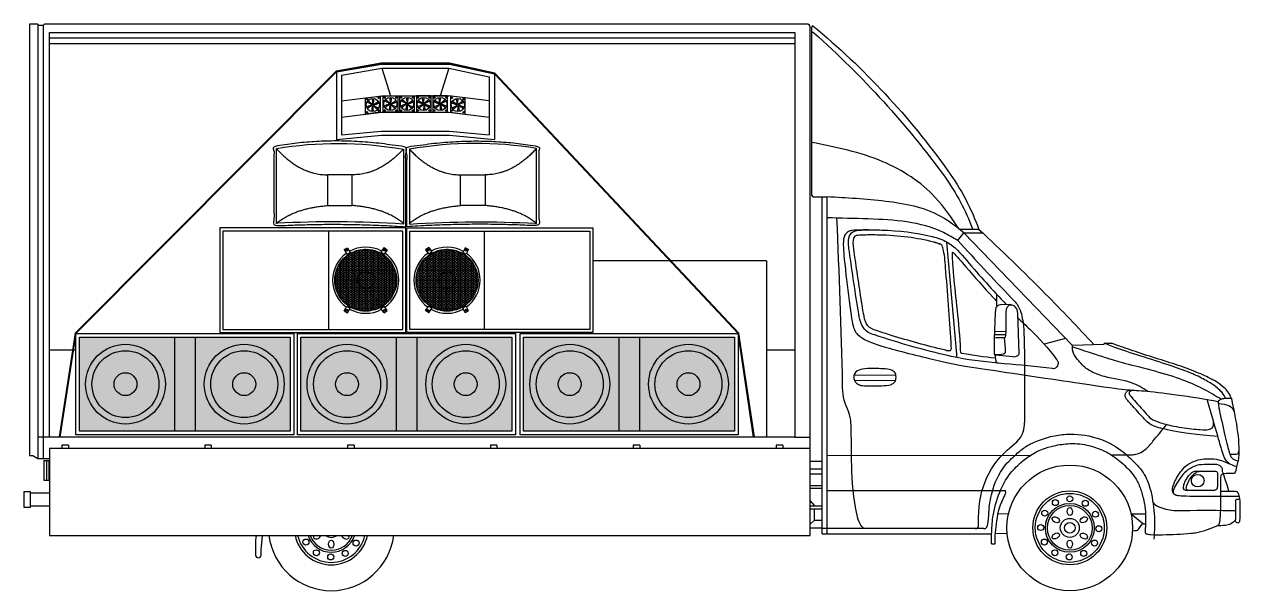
# Model space of a CAD drawing. Header units: metres. Extents: x -22.6 to 47.7, y -9.5 to 1.5.
# Drawn here: x 8.7 to 16.02, y -6.42 to -3.01 of the extents above; entities that cross this region are included whole.
import ezdxf

# ---------------------------------------------------------------- set-up
doc = ezdxf.new("R2010")
doc.units = ezdxf.units.M
for name, color, linetype in [('furgoone', 7, 'Continuous'), ('griglie', 7, 'Continuous'), ('sound', 7, 'Continuous')]:
    doc.layers.add(name, color=color, linetype=linetype)
pattern_1 = [(0, (18.1567886, -4.692469), (0.009525, 0.0054992613), [0.00635, -0.0127]), (120, (18.1567886, -4.692469), (-0.009525, 0.0054992613), [0.00635, -0.0127]), (60, (18.1567886, -4.692469), (2e-11, 0.0109985226), [-0.0127, 0.00635])]
pattern_2 = [(0, (18.1185053, -4.692469), (0.009525, 0.0054992613), [0.00635, -0.0127]), (120, (18.1185053, -4.692469), (-0.009525, 0.0054992613), [0.00635, -0.0127]), (60, (18.1185053, -4.692469), (2e-11, 0.0109985226), [-0.0127, 0.00635])]

msp = doc.modelspace()

# ---------------------------------------------------------------- hatches: boundary and pattern name
at = {"layer": 'griglie'}
h = msp.add_hatch(dxfattribs=at)
h.set_pattern_fill('HONEY', color=256, scale=0.002)
h.set_pattern_definition(pattern_2)
edge = h.paths.add_edge_path()
edge.add_arc((10.7533, -4.5488), 0.1865, 0, 360)
h = msp.add_hatch(dxfattribs=at)
h.set_pattern_fill('HONEY', color=256, scale=0.002)
h.set_pattern_definition(pattern_2)
edge = h.paths.add_edge_path()
edge.add_arc((11.243, -4.5488), 0.1865, 180, 540, ccw=False)
h = msp.add_hatch(dxfattribs=at)
h.set_pattern_fill('HONEY', color=256, scale=0.002)
h.set_pattern_definition(pattern_1)
h.paths.add_polyline_path([(10.2991, -5.4579), (9.0289, -5.4579), (9.0289, -4.8922), (10.2991, -4.8922)])
h = msp.add_hatch(dxfattribs=at)
h.set_pattern_fill('HONEY', color=256, scale=0.002)
h.set_pattern_definition(pattern_1)
h.paths.add_polyline_path([(11.6332, -5.4579), (10.3631, -5.4579), (10.3631, -4.8922), (11.6332, -4.8922)])
h = msp.add_hatch(dxfattribs=at)
h.set_pattern_fill('HONEY', color=256, scale=0.002)
h.set_pattern_definition(pattern_1)
h.paths.add_polyline_path([(12.9744, -5.4579), (11.7042, -5.4579), (11.7042, -4.8922), (12.9744, -4.8922)])

# ---------------------------------------------------------------- linework, layer by layer
at = {"layer": 'furgoone'}
for p, q in [((13.5026, -6.0774), (13.5026, -4.0469)), ((13.5319, -6.0774), (13.5319, -4.0469)), ((8.8498, -4.9691), (8.9878, -4.9691)), ((8.9922, -4.9691), (9.0073, -4.9691)), ((13.1656, -4.9691), (13.3369, -4.9691)), ((15.2028, -4.928), (15.2461, -4.928)), ((13.5319, -5.6051), (14.7589, -5.6023)), ((15.2432, -5.6012), (15.3646, -5.6009)), ((13.5319, -5.8161), (14.6035, -5.8159)), ((14.4752, -6.0454), (13.5026, -6.0454)), ((13.5026, -6.0774), (14.5224, -6.0774))]:
    msp.add_line(p, q, dxfattribs=at)
for points in [[(8.7791, -3.0074), (8.7282, -3.0074)], [(8.7282, -3.0074), (8.7282, -5.6052), (8.7488, -5.6052), (8.7791, -5.622)], [(8.7791, -3.0074), (8.7791, -5.622)], [(8.8109, -3.0142), (8.7791, -3.0142)], [(13.416, -3.0074), (8.8195, -3.0074), (8.8109, -3.0142)], [(8.8109, -3.0142), (8.8109, -5.622), (8.8498, -5.622)], [(13.3369, -3.1236), (13.3369, -5.4934), (8.8498, -5.4934), (8.8498, -3.0576)], [(8.8498, -3.0576), (13.3369, -3.0576), (13.3369, -3.1236)], [(13.4305, -5.622), (13.4305, -3.0244), (13.4263, -3.0124), (13.416, -3.0074)], [(13.4466, -3.0168), (13.4417, -3.0193), (13.4375, -3.0285), (13.4375, -4.0361), (13.4461, -4.0469), (13.5319, -4.0469)], [(13.4525, -3.0591), (13.4493, -3.0573), (13.4422, -3.0573), (13.4375, -3.0573)], [(13.3369, -3.0906), (8.8498, -3.0906)], [(8.8498, -3.1236), (13.3369, -3.1236)], [(14.4456, -4.2424), (14.3285, -4.2424)], [(14.2495, -4.3165), (14.2506, -4.3194), (14.3104, -4.9953), (14.3104, -5.0091), (14.3068, -5.0133)], [(14.3188, -4.3106), (14.3542, -4.2628), (14.4663, -4.2628)], [(14.3542, -4.2628), (15.0078, -4.9406), (15.198, -4.9341)], [(14.5561, -4.6376), (14.5559, -4.6376), (14.5509, -4.6409), (14.5506, -4.7106)], [(14.5469, -4.9991), (14.649, -5.0088), (14.6563, -5.0094), (14.6653, -5.0082), (14.6717, -5.0067), (14.6768, -5.0035), (14.6823, -4.9997), (14.6856, -4.9968), (14.6871, -4.9933), (14.6803, -4.7475), (14.6762, -4.7273), (14.6737, -4.7215), (14.6642, -4.7099), (14.6572, -4.7029), (14.6465, -4.6984), (14.6337, -4.6959), (14.5754, -4.6963), (14.5647, -4.6984), (14.5573, -4.7033), (14.5478, -4.7137), (14.5436, -4.7425), (14.5366, -4.9044), (14.5366, -4.9609), (14.5366, -4.9832), (14.5366, -4.9911), (14.5379, -4.996), (14.5416, -4.9981), (14.5469, -4.9991)], [(14.6465, -4.6984), (14.6342, -4.6989), (14.6267, -4.7019), (14.6216, -4.7059), (14.6161, -4.7112), (14.6123, -4.7187), (14.6093, -4.7257), (14.6069, -4.7415), (14.6074, -4.8522), (14.6065, -4.8822), (14.6032, -4.8897), (14.5977, -4.8985), (14.6019, -4.9363), (14.604, -4.9639), (14.604, -4.9764), (14.604, -4.986), (14.5998, -4.991), (14.5944, -4.9948), (14.5809, -4.9961), (14.5693, -4.9976), (14.5534, -4.9979), (14.5474, -4.9984), (14.5416, -4.9981)], [(14.7117, -4.8057), (14.7161, -4.8466), (14.7199, -5.003), (14.7199, -5.0625), (14.7199, -5.1848), (14.7199, -5.4053)], [(14.5977, -4.8985), (14.5936, -4.8963), (14.5781, -4.8963), (14.5636, -4.8964), (14.5547, -4.8963), (14.5489, -4.8964), (14.5423, -4.8972), (14.539, -4.8988), (14.5369, -4.8987)], [(14.6067, -4.8769), (14.5378, -4.8776)], [(14.6072, -4.8585), (14.5386, -4.8595)], [(14.9679, -4.8993), (14.8394, -4.9338)], [(15.2028, -4.928), (15.198, -4.9341)], [(14.5449, -4.9983), (14.5445, -5.0082), (14.5463, -5.0259), (14.5499, -5.0408), (14.5529, -5.0454), (14.5609, -5.0486)], [(13.6931, -5.1203), (13.9457, -5.1197)], [(13.6968, -5.1515), (13.9435, -5.1522)], [(8.8498, -5.4934), (8.7791, -5.4934)], [(13.3369, -5.4934), (13.4305, -5.4934)], [(8.9629, -5.5423), (8.9233, -5.5423)], [(8.9233, -5.5423), (8.9233, -5.5617)], [(8.9629, -5.5423), (8.9629, -5.5617)], [(9.8232, -5.5423), (9.7836, -5.5423)], [(9.7836, -5.5423), (9.7836, -5.5617)], [(9.8232, -5.5423), (9.8232, -5.5617)], [(10.6834, -5.5423), (10.6439, -5.5423)], [(10.6439, -5.5423), (10.6439, -5.5617)], [(10.6834, -5.5423), (10.6834, -5.5617)], [(11.5437, -5.5423), (11.5041, -5.5423)], [(11.5041, -5.5423), (11.5041, -5.5617)], [(11.5437, -5.5423), (11.5437, -5.5617)], [(12.404, -5.5423), (12.3644, -5.5423)], [(12.3644, -5.5423), (12.3644, -5.5617)], [(12.404, -5.5423), (12.404, -5.5617)], [(13.2643, -5.5423), (13.2247, -5.5423)], [(13.2247, -5.5423), (13.2247, -5.5617)], [(13.2643, -5.5423), (13.2643, -5.5617)], [(8.7791, -5.622), (8.8109, -5.622)], [(8.814, -5.6357), (8.8498, -5.6357)], [(8.814, -5.6357), (8.814, -5.7525)], [(8.83, -5.6357), (8.83, -5.7525)], [(8.8441, -5.6357), (8.8441, -5.7525)], [(13.4305, -5.6382), (13.5026, -5.6382)], [(13.4305, -5.6842), (13.5026, -5.6842)], [(8.814, -5.7525), (8.8498, -5.7525)], [(13.4305, -5.7142), (13.5026, -5.7142)], [(13.4305, -5.7861), (13.5026, -5.7861)], [(8.7334, -5.907), (8.7334, -5.9181), (8.6974, -5.9181), (8.6974, -5.8214), (8.7334, -5.8214), (8.7334, -5.8324)], [(8.8498, -5.8324), (8.7334, -5.8324), (8.7334, -5.907), (8.8498, -5.907)], [(13.4305, -5.8013), (13.5026, -5.8013)], [(15.9026, -5.8191), (15.991, -5.8191)], [(13.4305, -5.8776), (13.4566, -5.907)], [(13.4305, -5.907), (13.5026, -5.907)], [(13.4305, -5.9268), (13.5026, -5.9268)], [(13.4305, -6.0191), (13.4566, -5.994), (13.4566, -5.9268)], [(15.9918, -5.8758), (15.9918, -5.9904)], [(13.4566, -5.994), (13.5026, -5.994)], [(14.6241, -5.9562), (14.5605, -5.9572)], [(15.4491, -6.0187), (15.4389, -6.0177), (15.4348, -6.0158), (15.4291, -6.0115), (15.3623, -5.9583)], [(15.4494, -5.9588), (15.3624, -5.9585)], [(13.4305, -6.0406), (13.5026, -6.0406)], [(14.5452, -6.0741), (14.6158, -6.0718)], [(15.371, -6.0579), (15.3851, -6.0574), (15.3942, -6.0565), (15.3984, -6.0538), (15.4042, -6.05), (15.4082, -6.0456), (15.4133, -6.0398), (15.4232, -6.0268), (15.4326, -6.0142)], [(10.1244, -6.2059), (10.1244, -6.1706), (10.1277, -6.1333), (10.1326, -6.086)], [(14.5224, -6.1371), (14.5433, -6.1371), (14.5433, -6.0976)]]:
    msp.add_lwpolyline(points, dxfattribs=at)
for points in [[(13.4466, -3.0168, -0.065287), (14.2582, -3.889, -0.070003), (14.4456, -4.2424)], [(13.4525, -3.0591, -0.053889), (14.242, -3.9285, -0.065364), (14.4066, -4.2393)], [(10.0894, -6.2059, 0.819117), (10.1244, -6.2059)]]:
    msp.add_lwpolyline(points, format="xyb", dxfattribs=at)
msp.add_lwpolyline([(13.4305, -5.5617), (8.8498, -5.5617), (8.8498, -6.086), (13.4305, -6.086)], close=True, dxfattribs=at)
for centre, radius in [((14.993, -6.0406), 0.3784), ((15.7636, -5.7563), 0.0381), ((14.993, -6.0406), 0.2227), ((14.993, -6.0406), 0.2078), ((14.993, -5.8657), 0.0181), ((14.993, -6.0406), 0.1471), ((14.993, -6.0406), 0.1349), ((14.906, -5.8888), 0.0181), ((15.0861, -5.8925), 0.0181), ((14.842, -5.9521), 0.0181), ((14.993, -6.0406), 0.0573), ((15.1474, -5.9584), 0.0181), ((14.818, -6.0388), 0.0181), ((14.993, -6.0406), 0.0323), ((15.1678, -6.046), 0.0181), ((10.3932, -6.126), 0.0181), ((10.695, -6.1322), 0.0181), ((14.8402, -6.126), 0.0181), ((15.142, -6.1322), 0.0181), ((10.4559, -6.1907), 0.0181), ((10.5423, -6.2156), 0.0181), ((10.6298, -6.1942), 0.0181), ((14.9029, -6.1907), 0.0181), ((14.9894, -6.2156), 0.0181), ((15.0768, -6.1942), 0.0181)]:
    msp.add_circle(centre, radius, dxfattribs=at)
for centre, radius, start, end in [((10.8637, -6.1682), 0.7752, 173.91184, 182.78318), ((10.5459, -6.0406), 0.3784, 186.88889, 353.11111), ((10.5459, -6.0406), 0.2227, 191.76215, 348.23785), ((10.5459, -6.0406), 0.2078, 192.61753, 347.38247), ((10.5459, -6.0406), 0.1471, 197.9706, 342.0294), ((10.5459, -6.0406), 0.1349, 199.66078, 340.33922), ((10.5459, -6.0406), 0.0573, 232.40174, 307.59826)]:
    msp.add_arc(centre, radius, start, end, dxfattribs=at)
for centre, major_axis in [((14.9932, -5.9428), (0.0004, -0.0239)), ((14.9084, -5.9915), (0.0209, -0.0116)), ((15.0778, -5.992), (-0.0205, -0.0123)), ((14.9081, -6.0893), (0.0205, 0.0123)), ((15.0775, -6.0898), (-0.0209, 0.0116)), ((10.5456, -6.1384), (-0.0004, 0.0239)), ((14.9927, -6.1384), (-0.0004, 0.0239))]:
    msp.add_ellipse(centre, major_axis=major_axis, ratio=0.664051, dxfattribs=at)
for centre, major_axis, start_param, end_param in [((10.4611, -6.0893), (0.0205, 0.0123), 2.227301, 5.726266), ((10.6305, -6.0898), (-0.0209, 0.0116), 0.485632, 4.046844)]:
    msp.add_ellipse(centre, major_axis=major_axis, ratio=0.664051, start_param=start_param, end_param=end_param, dxfattribs=at)
for points in [[(14.3263, -4.2406), (14.183, -4.0501), (13.8673, -3.835), (13.4375, -3.7188)], [(14.3542, -4.2628), (14.2159, -4.1643), (13.8831, -4.0739), (13.5319, -4.0469)], [(14.3188, -4.3106), (14.232, -4.262), (13.7798, -4.1799), (13.5319, -4.1734)], [(14.4456, -4.2424), (14.8453, -4.6299), (15.1386, -4.9361)], [(14.3188, -4.3106), (14.6406, -4.6545), (14.6827, -4.7055), (14.7117, -4.8057)], [(15.4629, -5.218), (15.3653, -5.167), (15.2018, -5.1294), (15.1583, -5.1151), (15.0922, -5.0801), (15.0331, -5.0176), (15.0091, -4.9683), (15.0091, -4.9406)], [(14.4232, -6.0454), (14.4373, -6.0414), (14.4433, -6.0139), (14.6163, -5.5727), (14.7128, -5.4622), (14.7199, -5.4053)], [(15.3646, -5.6009), (15.391, -5.5971), (15.4491, -5.5674), (15.4934, -5.5192), (15.5762, -5.4198)], [(14.5224, -6.1371), (14.5224, -6.0774), (14.5301, -5.9766), (14.5712, -5.8254), (14.6212, -5.732), (14.6893, -5.6555), (14.7497, -5.6083), (14.8291, -5.5658), (14.8972, -5.546), (14.9924, -5.5332), (15.025, -5.5332), (15.1356, -5.5527), (15.222, -5.5886), (15.3062, -5.649), (15.3738, -5.7206), (15.4077, -5.7776), (15.4314, -5.8488), (15.4468, -5.9264), (15.4468, -6.0636)], [(14.5433, -6.0976), (14.5442, -6.0854), (14.5515, -6.0175), (14.5914, -5.8652), (14.6069, -5.8288), (14.6066, -5.8212), (14.6035, -5.8159)], [(15.4468, -6.0636), (15.4474, -6.0698), (15.4633, -6.0788), (15.4807, -6.081), (15.5507, -6.0817), (15.7225, -6.073), (15.7583, -6.0681), (15.8844, -6.0261)]]:
    msp.add_spline(points, degree=3, dxfattribs=at)
for points, knots in [([(13.7559, -6.0454), (13.7448, -6.0396), (13.724, -6.0112), (13.6908, -5.8851), (13.6787, -5.7348), (13.6795, -5.5562), (13.6769, -5.467), (13.6741, -5.356), (13.6261, -5.2774), (13.62, -4.8652), (13.6049, -4.5068), (13.5905, -4.1747)], [0.059546, 0.059546, 0.059546, 0.059546, 0.097695, 0.152963, 0.457839, 0.539972, 0.689691, 0.726073, 0.871181, 0.949831, 1.951292, 1.951292, 1.951292, 1.951292]), ([(14.6812, -4.778), (14.7051, -4.7996), (14.7893, -4.8759), (14.8669, -4.9614), (14.9275, -5.0453), (14.9174, -5.0674), (14.9037, -5.0831), (14.6912, -5.0536), (14.4881, -5.0525), (14.1308, -4.9755), (13.954, -4.9236), (13.772, -4.8641), (13.7336, -4.8173), (13.7047, -4.6489), (13.6808, -4.488), (13.6597, -4.3322), (13.6594, -4.2888), (13.6885, -4.2485), (13.7638, -4.2454), (13.9197, -4.2454), (14.0962, -4.2641), (14.2793, -4.3194), (14.4145, -4.4833), (14.5303, -4.6095), (14.6098, -4.6961)], [0.012148, 0.012148, 0.012148, 0.012148, 0.108256, 0.352099, 0.372045, 0.400438, 0.416452, 0.42965, 1.006566, 1.05577, 1.523579, 1.564585, 1.623134, 1.693015, 2.071993, 2.112366, 2.167483, 2.196709, 2.25135, 2.375192, 2.679869, 2.775385, 2.938042, 3.294551, 3.294551, 3.294551, 3.294551]), ([(14.25, -4.9716), (14.2462, -4.9707), (14.2424, -4.9698), (14.1307, -4.9437), (14.0247, -4.9139), (13.8885, -4.8717), (13.8588, -4.8622), (13.8045, -4.8446), (13.7894, -4.8384), (13.7649, -4.8079), (13.7584, -4.7885), (13.7453, -4.7203), (13.7379, -4.67), (13.7231, -4.5749), (13.716, -4.5274), (13.7026, -4.4343), (13.695, -4.3873), (13.6878, -4.3181), (13.6894, -4.2959), (13.7025, -4.2799), (13.7056, -4.2785), (13.7258, -4.2753), (13.741, -4.2752), (13.7855, -4.2741), (13.8145, -4.2741), (13.9012, -4.2761), (13.9599, -4.2799), (14.0702, -4.2944), (14.1226, -4.3042), (14.1861, -4.3217), (14.199, -4.3259), (14.2112, -4.3308)], [1.080289, 1.080289, 1.080289, 1.080289, 1.092229, 1.092229, 1.427115, 1.427115, 1.520307, 1.520307, 1.597259, 1.597259, 1.674212, 1.674212, 1.818681, 1.818681, 1.963151, 1.963151, 2.102424, 2.102424, 2.184411, 2.184411, 2.225709, 2.225709, 2.267008, 2.267008, 2.356985, 2.356985, 2.536939, 2.536939, 2.69607, 2.69607, 2.7402, 2.7402, 2.7402, 2.7402]), ([(14.25, -4.9716), (14.2526, -4.9719), (14.2607, -4.9728), (14.2804, -4.9746), (14.2794, -4.9473), (14.2716, -4.7921), (14.2529, -4.5783), (14.2388, -4.3894), (14.2233, -4.333), (14.1988, -4.3267), (14.183, -4.3213), (14.1777, -4.3194)], [0.0202858, 0.0202858, 0.0202858, 0.0202858, 0.0278338, 0.0435796, 0.0682981, 0.1012908, 0.549886, 0.6683207, 0.6838156, 0.7170857, 0.7341672, 0.7341672, 0.7341672, 0.7341672]), ([(14.2882, -4.3805), (14.2817, -4.3781), (14.2878, -4.4664), (14.2999, -4.6147), (14.3263, -4.8088), (14.3344, -4.9869), (14.3418, -4.9898), (14.3453, -4.9909)], [0.0726218, 0.0726218, 0.0726218, 0.0726218, 0.1276569, 0.2145243, 0.6636565, 0.6780435, 0.6876221, 0.6876221, 0.6876221, 0.6876221]), ([(14.2882, -4.3805), (14.3144, -4.4054), (14.3394, -4.4364), (14.4207, -4.531), (14.4765, -4.5928), (14.5383, -4.6605), (14.5445, -4.6673), (14.5507, -4.6741)], [2.8441762, 2.8441762, 2.8441762, 2.8441762, 2.9605173, 2.9605173, 3.2101146, 3.2101146, 3.2378415, 3.2378415, 3.2378415, 3.2378415]), ([(15.0085, -4.9495), (15.0678, -4.9691), (15.1408, -4.9942), (15.2194, -5.0172), (15.3093, -5.0464), (15.511, -5.0949), (15.6774, -5.147), (15.807, -5.2062), (15.8727, -5.2451), (15.9061, -5.2661)], [0.060459, 0.060459, 0.060459, 0.060459, 1, 2, 3, 4, 5, 6, 6.964307, 6.964307, 6.964307, 6.964307]), ([(15.9317, -5.2619), (15.922, -5.236), (15.8758, -5.1907), (15.8459, -5.1713), (15.7657, -5.126), (15.6822, -5.0912), (15.5403, -5.043), (15.3455, -4.983), (15.2635, -4.9549), (15.2028, -4.928)], [0, 0, 0, 0, 1, 2, 3, 4, 5, 6, 6.9685, 6.9685, 6.9685, 6.9685]), ([(15.9659, -5.2612), (15.9527, -5.2255), (15.9231, -5.1946), (15.8757, -5.1601), (15.828, -5.1334), (15.7125, -5.0834), (15.5807, -5.0405), (15.4378, -4.9963), (15.3173, -4.9548), (15.2653, -4.9365), (15.2461, -4.928)], [0, 0, 0, 0, 1, 2, 3, 4, 5, 6, 7, 7.68298, 7.68298, 7.68298, 7.68298]), ([(15.8844, -5.4897), (15.7529, -5.4794), (15.5946, -5.456), (15.5026, -5.431), (15.4634, -5.412), (15.3931, -5.329), (15.3333, -5.2654), (15.3246, -5.2486), (15.3289, -5.2317), (15.3342, -5.2185), (15.3459, -5.2121), (15.3563, -5.2099)], [0, 0, 0, 0, 1, 2, 3, 4, 5, 6, 7, 8, 8.658431, 8.658431, 8.658431, 8.658431]), ([(15.3725, -5.2111), (15.3558, -5.2167), (15.3491, -5.2258), (15.3501, -5.2347), (15.3552, -5.2429), (15.4694, -5.3718), (15.4843, -5.3868), (15.553, -5.4145), (15.6611, -5.4372), (15.7952, -5.4515), (15.8275, -5.451), (15.8527, -5.439), (15.8598, -5.425), (15.858, -5.3979)], [0.182368, 0.182368, 0.182368, 0.182368, 1, 2, 3, 4, 5, 6, 7, 8, 9, 10, 10.804516, 10.804516, 10.804516, 10.804516]), ([(15.9999, -5.6738), (15.9546, -5.6584), (15.9344, -5.6387), (15.9154, -5.6019), (15.8904, -5.5092), (15.8202, -5.267)], [0, 0, 0, 0, 1, 2, 2.978052, 2.978052, 2.978052, 2.978052]), ([(14.4752, -6.0454), (14.479, -6.0454), (14.4904, -6.0453), (14.5052, -6.0045), (14.5031, -5.9349), (14.524, -5.8082), (14.5779, -5.683), (14.6638, -5.6028), (14.7289, -5.5454), (14.8097, -5.512), (14.8982, -5.4819), (15.0233, -5.4715), (15.1538, -5.4902), (15.2844, -5.5547), (15.3758, -5.6353), (15.4517, -5.7229), (15.4756, -5.8008), (15.4899, -5.8517), (15.4901, -5.8942), (15.5506, -5.9273), (15.614, -5.9369), (15.768, -5.934), (15.8878, -5.9349), (15.9918, -5.9357)], [0, 0, 0, 0, 0.010647, 0.032211, 0.110047, 0.232845, 0.408208, 0.507488, 0.583201, 0.666528, 0.767077, 0.862979, 1.040374, 1.155041, 1.29465, 1.404584, 1.496732, 1.534474, 1.565224, 1.616125, 1.715286, 1.763216, 2.07562, 2.07562, 2.07562, 2.07562]), ([(16.0128, -5.8514), (15.6616, -5.8532), (15.6243, -5.8459), (15.6053, -5.8205), (15.6198, -5.7652), (15.6743, -5.6772), (15.7233, -5.6464), (15.7661, -5.6296), (15.8131, -5.6239), (15.8675, -5.6233), (15.9113, -5.636), (15.9556, -5.6549)], [0, 0, 0, 0, 1, 2, 3, 4, 5, 6, 7, 8, 8.693964, 8.693964, 8.693964, 8.693964]), ([(15.957, -5.5974), (15.983, -5.5973), (16.0004, -5.5971), (16.0088, -5.5943), (16.0108, -5.5792)], [0.147578, 0.147578, 0.147578, 0.147578, 1, 2, 2, 2, 2]), ([(15.4915, -5.8776), (15.4955, -5.9033), (15.5073, -5.9796), (15.5027, -6.0568), (15.4997, -6.108)], [0.0668791, 0.0668791, 0.0668791, 0.0668791, 0.1447815, 0.2979806, 0.2979806, 0.2979806, 0.2979806]), ([(15.8844, -6.0261), (15.934, -6.0255), (15.9651, -6.0165), (15.9898, -5.9969), (15.9918, -5.9904)], [0, 0, 0, 0, 1, 1.835374, 1.835374, 1.835374, 1.835374])]:
    msp.add_open_spline(points, degree=3, knots=knots, dxfattribs=at)
for points in [[(13.7816, -4.2458), (13.6877, -4.2468), (13.6685, -4.2506), (13.6507, -4.2606), (13.6306, -4.2835), (13.6269, -4.3391), (13.6414, -4.4889), (13.6791, -4.7986), (13.6955, -4.86), (13.7437, -4.902), (13.8372, -4.9434), (14.2473, -5.0468), (14.376, -5.0689), (15.1516, -5.1841), (15.3431, -5.2113), (15.4203, -5.2124), (15.6205, -5.2349), (15.8166, -5.2654), (15.8865, -5.2796)], [(14.5455, -5.0183), (14.4782, -5.0116), (14.4118, -5.0028), (14.3453, -4.9909)], [(13.6931, -5.1203), (13.6965, -5.1049), (13.7263, -5.0862), (13.7613, -5.0803), (13.8775, -5.0817), (13.9169, -5.0871), (13.9435, -5.1049), (13.9468, -5.1241), (13.9471, -5.1429), (13.9397, -5.1647), (13.9203, -5.1771), (13.8894, -5.1851), (13.7562, -5.1866), (13.7275, -5.1823), (13.7013, -5.1632), (13.6938, -5.1492), (13.6916, -5.1312), (13.6931, -5.1203)], [(15.9659, -5.2612), (15.9317, -5.2619), (15.9188, -5.2619), (15.8974, -5.2684), (15.8846, -5.2787), (15.8846, -5.2913), (15.9247, -5.4775), (15.9543, -5.5931), (15.9623, -5.6111), (15.9732, -5.6271), (16.0061, -5.6398)], [(15.9659, -5.2612), (15.9958, -5.402), (16.022, -5.5335), (16.0061, -5.6398)], [(15.8859, -5.2904), (15.9403, -5.298), (15.9701, -5.3025), (15.9827, -5.3425)], [(15.8844, -6.0261), (15.8962, -6.0175), (15.9026, -5.9819), (15.9026, -5.7449), (15.9026, -5.7212), (15.9171, -5.7121), (15.9284, -5.7121), (15.9733, -5.7121), (15.9894, -5.7121), (15.9963, -5.6966), (16.0061, -5.6398)], [(15.9513, -5.8191), (15.9172, -5.7073), (15.9135, -5.7073), (15.9135, -5.7084), (15.9135, -5.6835), (15.9036, -5.6702), (15.8841, -5.6585), (15.8636, -5.6585), (15.7755, -5.6585), (15.7469, -5.6673), (15.6918, -5.6951), (15.6547, -5.7446), (15.6279, -5.7857), (15.6147, -5.8134), (15.6147, -5.8298)], [(15.7039, -5.8164), (15.851, -5.8164), (15.8665, -5.8164), (15.8793, -5.808), (15.8828, -5.7913), (15.8828, -5.7174), (15.8828, -5.7051), (15.8693, -5.6982), (15.8589, -5.6982), (15.7618, -5.6982), (15.7417, -5.6982), (15.7161, -5.7158), (15.6874, -5.7578), (15.6774, -5.7887), (15.6774, -5.805), (15.684, -5.8131), (15.6893, -5.8164), (15.7039, -5.8164)], [(15.7039, -5.8164), (15.6931, -5.8123), (15.6931, -5.7943), (15.7085, -5.7576), (15.7294, -5.7253), (15.7509, -5.7085), (15.7551, -5.7048), (15.7712, -5.6982), (15.8141, -5.6982)], [(15.991, -5.8191), (16.0027, -5.8232), (16.01, -5.8349), (16.0147, -5.8585), (16.0141, -5.8687)], [(15.9918, -5.8758), (15.9918, -5.8712), (15.9962, -5.8679), (16.0042, -5.8679), (16.0147, -5.8679), (16.0169, -5.8712), (16.0169, -5.8845), (16.0169, -6.003), (16.0115, -6.01), (16.0062, -6.0122), (15.9954, -6.0098), (15.9905, -6.0057), (15.9918, -5.9904)]]:
    msp.add_open_spline(points, degree=3, dxfattribs=at)
at = {"layer": 'sound'}
for p, q in [((10.5781, -3.2943), (10.5781, -3.7002)), ((10.8495, -3.2707), (10.9018, -3.4383)), ((11.2545, -3.2707), (11.2023, -3.4383)), ((10.6071, -3.3137), (10.6071, -3.6732)), ((11.4974, -3.3236), (11.4974, -3.6729)), ((11.5293, -3.3059), (11.5293, -3.7002))]:
    msp.add_line(p, q, dxfattribs=at)
for points in [[(13.0935, -5.4928), (13, -4.8686), (11.5315, -3.3019), (11.2576, -3.2423), (10.847, -3.2423), (10.576, -3.2903), (9.0033, -4.8686), (8.9071, -5.4927)], [(13.0892, -5.4934), (12.996, -4.8706), (11.5293, -3.3059), (11.2571, -3.2466), (10.8474, -3.2466), (10.5781, -3.2943), (9.0073, -4.8706), (8.9113, -5.4934)], [(10.5781, -3.2943), (10.8474, -3.2466), (11.2571, -3.2466), (11.5293, -3.3059)], [(10.6071, -3.3137), (10.8495, -3.2707), (11.2545, -3.2707), (11.4974, -3.3236)], [(10.6071, -3.4685), (10.8495, -3.4383), (11.2545, -3.4383)], [(11.4969, -3.4685), (11.2545, -3.4383)], [(10.6071, -3.5664), (10.8495, -3.5363), (11.2545, -3.5363), (11.4974, -3.5665)], [(10.6071, -3.6732), (10.8463, -3.6505), (11.2583, -3.6505), (11.4974, -3.6729)], [(10.5781, -3.7002), (10.8474, -3.6747), (11.2571, -3.6747), (11.5293, -3.7002)], [(10.5293, -4.2524), (10.5293, -4.8453)], [(11.467, -4.2524), (11.467, -4.8453)], [(10.6234, -4.3647), (10.6437, -4.3533)], [(10.6234, -4.3647), (10.639, -4.3926)], [(10.639, -4.3926), (10.6593, -4.3812)], [(10.6437, -4.3533), (10.6593, -4.3812)], [(10.8633, -4.3521), (10.8449, -4.3783)], [(10.8449, -4.3783), (10.8639, -4.3917)], [(10.8633, -4.3521), (10.8823, -4.3655)], [(10.8823, -4.3655), (10.8639, -4.3917)], [(11.133, -4.3521), (11.1139, -4.3655)], [(11.1139, -4.3655), (11.1324, -4.3917)], [(11.1514, -4.3783), (11.1324, -4.3917)], [(11.133, -4.3521), (11.1514, -4.3783)], [(11.3526, -4.3533), (11.337, -4.3812)], [(11.3573, -4.3926), (11.337, -4.3812)], [(11.3729, -4.3647), (11.3526, -4.3533)], [(11.3729, -4.3647), (11.3573, -4.3926)], [(13.1656, -4.4321), (12.1215, -4.4321)], [(13.1656, -4.4321), (13.1656, -5.4934)], [(10.6234, -4.733), (10.639, -4.7051)], [(10.6234, -4.733), (10.6437, -4.7444)], [(10.639, -4.7051), (10.6593, -4.7165)], [(10.6437, -4.7444), (10.6593, -4.7165)], [(10.8449, -4.7194), (10.8639, -4.706)], [(10.8633, -4.7456), (10.8449, -4.7194)], [(10.8633, -4.7456), (10.8823, -4.7322)], [(10.8823, -4.7322), (10.8639, -4.706)], [(11.1139, -4.7322), (11.1324, -4.706)], [(11.133, -4.7456), (11.1139, -4.7322)], [(11.1514, -4.7194), (11.1324, -4.706)], [(11.133, -4.7456), (11.1514, -4.7194)], [(11.3573, -4.7051), (11.337, -4.7165)], [(11.3526, -4.7444), (11.337, -4.7165)], [(11.3729, -4.733), (11.3526, -4.7444)], [(11.3729, -4.733), (11.3573, -4.7051)], [(9.6017, -4.8922), (9.6017, -5.4579)], [(9.7263, -4.8922), (9.7263, -5.4579)], [(10.9359, -4.8922), (10.9359, -5.4579)], [(11.0604, -4.8922), (11.0604, -5.4579)], [(12.277, -4.8922), (12.277, -5.4579)], [(12.4016, -4.8922), (12.4016, -5.4579)]]:
    msp.add_lwpolyline(points, dxfattribs=at)
for points in [[(10.8397, -3.5375), (10.7518, -3.5484), (10.7518, -3.4505), (10.8397, -3.4396)], [(10.9457, -3.5363), (10.8578, -3.5363), (10.8578, -3.4383), (10.9457, -3.4383)], [(11.0459, -3.5363), (10.958, -3.5363), (10.958, -3.4383), (11.0459, -3.4383)], [(11.0586, -3.5363), (11.1465, -3.5363), (11.1465, -3.4383), (11.0586, -3.4383)], [(11.1583, -3.5363), (11.2462, -3.5363), (11.2462, -3.4383), (11.1583, -3.4383)], [(11.2644, -3.5375), (11.3523, -3.5484), (11.3523, -3.4505), (11.2644, -3.4396)], [(10.524, -4.0991), (10.6716, -4.0991), (10.6716, -3.914), (10.524, -3.914)], [(11.4723, -4.0991), (11.3247, -4.0991), (11.3247, -3.914), (11.4723, -3.914)], [(9.8748, -4.8637), (10.9949, -4.8637), (10.9949, -4.234), (9.8748, -4.234)], [(12.1215, -4.8637), (11.0014, -4.8637), (11.0014, -4.234), (12.1215, -4.234)], [(9.8932, -4.8453), (10.9765, -4.8453), (10.9765, -4.2524), (9.8932, -4.2524)], [(12.1031, -4.8453), (11.0198, -4.8453), (11.0198, -4.2524), (12.1031, -4.2524)], [(10.3207, -5.4795), (9.0073, -5.4795), (9.0073, -4.8706), (10.3207, -4.8706)], [(10.2991, -5.4579), (9.0289, -5.4579), (9.0289, -4.8922), (10.2991, -4.8922)], [(11.6548, -5.4795), (10.3414, -5.4795), (10.3414, -4.8706), (11.6548, -4.8706)], [(11.6332, -5.4579), (10.3631, -5.4579), (10.3631, -4.8922), (11.6332, -4.8922)], [(12.996, -5.4795), (11.6826, -5.4795), (11.6826, -4.8706), (12.996, -4.8706)], [(12.9744, -5.4579), (11.7042, -5.4579), (11.7042, -4.8922), (12.9744, -4.8922)]]:
    msp.add_lwpolyline(points, close=True, dxfattribs=at)
for centre, radius in [((10.7957, -3.4937), 0.0397), ((10.7605, -3.4578), 0.00398), ((10.7957, -3.4937), 0.00593), ((10.831, -3.4502), 0.00398), ((10.9018, -3.4873), 0.0397), ((10.8665, -3.4489), 0.00398), ((10.9018, -3.4873), 0.00593), ((10.937, -3.4489), 0.00398), ((11.002, -3.4873), 0.0397), ((10.9667, -3.4489), 0.00398), ((11.002, -3.4873), 0.00593), ((11.0372, -3.4489), 0.00398), ((11.1026, -3.4873), 0.0397), ((11.0673, -3.4489), 0.00398), ((11.1026, -3.4873), 0.00593), ((11.1378, -3.4489), 0.00398), ((11.2023, -3.4873), 0.0397), ((11.1671, -3.4489), 0.00398), ((11.2023, -3.4873), 0.00593), ((11.2375, -3.4489), 0.00398), ((11.3083, -3.4937), 0.0397), ((11.2731, -3.4502), 0.00398), ((11.3083, -3.4937), 0.00593), ((11.3436, -3.4578), 0.00398), ((10.7605, -3.5373), 0.00398), ((10.831, -3.5269), 0.00398), ((10.8665, -3.5257), 0.00398), ((10.937, -3.5257), 0.00398), ((10.9667, -3.5257), 0.00398), ((11.0372, -3.5257), 0.00398), ((11.0673, -3.5257), 0.00398), ((11.1378, -3.5257), 0.00398), ((11.1671, -3.5257), 0.00398), ((11.2375, -3.5257), 0.00398), ((11.2731, -3.5269), 0.00398), ((11.3436, -3.5373), 0.00398), ((10.7533, -4.5488), 0.1865), ((10.6384, -4.3678), 0.00619), ((10.6384, -4.3678), 0.00448), ((10.8671, -4.367), 0.00619), ((10.8671, -4.367), 0.00448), ((11.243, -4.5488), 0.1865), ((11.1292, -4.367), 0.00619), ((11.1292, -4.367), 0.00448), ((11.3579, -4.3678), 0.00619), ((11.3579, -4.3678), 0.00448), ((10.7533, -4.5488), 0.0516), ((11.243, -4.5488), 0.0516), ((10.6384, -4.7299), 0.00619), ((10.6384, -4.7299), 0.00448), ((10.8671, -4.7307), 0.00619), ((10.8671, -4.7307), 0.00448), ((11.1292, -4.7307), 0.00619), ((11.1292, -4.7307), 0.00448), ((11.3579, -4.7299), 0.00619), ((11.3579, -4.7299), 0.00448), ((9.3066, -5.175), 0.2405), ((9.3066, -5.175), 0.2017), ((10.0215, -5.175), 0.2405), ((10.0215, -5.175), 0.2017), ((10.6407, -5.175), 0.2405), ((10.6407, -5.175), 0.2017), ((11.3556, -5.175), 0.2405), ((11.3556, -5.175), 0.2017), ((11.9819, -5.175), 0.2405), ((11.9819, -5.175), 0.2017), ((12.6967, -5.175), 0.2405), ((12.6967, -5.175), 0.2017), ((9.3066, -5.175), 0.069), ((10.0215, -5.175), 0.069), ((10.6407, -5.175), 0.069), ((11.3556, -5.175), 0.069), ((11.9819, -5.175), 0.069), ((12.6967, -5.175), 0.069)]:
    msp.add_circle(centre, radius, dxfattribs=at)
for centre, start, end in [((10.7533, -4.5488), 125.97983, 234.02017), ((10.7533, -4.5488), 61.56221, 119.28428), ((10.7533, -4.5488), 305.13334, 54.86666), ((11.243, -4.5488), 125.13334, 234.86666), ((11.243, -4.5488), 60.71572, 118.43779), ((11.243, -4.5488), 305.97983, 54.02017), ((10.7533, -4.5488), 240.71572, 298.43779), ((11.243, -4.5488), 241.56221, 299.28428)]:
    msp.add_arc(centre, 0.1994, start, end, dxfattribs=at)
for points, degree in [([(10.79, -3.495), (10.772, -3.4994), (10.7584, -3.5072)], 2), ([(10.7906, -3.4908), (10.7753, -3.482), (10.7732, -3.4811), (10.7598, -3.477)], 3), ([(10.7906, -3.4967), (10.7753, -3.5055), (10.7736, -3.5069), (10.7633, -3.5165)], 3), ([(10.7917, -3.4894), (10.779, -3.476), (10.7654, -3.4682)], 2), ([(10.794, -3.4994), (10.7888, -3.5171), (10.7888, -3.5328)], 2), ([(10.7957, -3.4878), (10.7957, -3.4701), (10.7954, -3.4679), (10.7922, -3.4542)], 3), ([(10.7957, -3.4997), (10.7958, -3.5173), (10.7961, -3.5195), (10.7993, -3.5332)], 3), ([(10.7975, -3.4881), (10.8027, -3.4703), (10.8027, -3.4547)], 2), ([(10.7998, -3.4981), (10.8125, -3.5114), (10.8261, -3.5193)], 2), ([(10.8009, -3.4908), (10.8162, -3.4819), (10.8179, -3.4805), (10.8282, -3.4709)], 3), ([(10.8009, -3.4967), (10.8162, -3.5055), (10.8183, -3.5063), (10.8317, -3.5104)], 3), ([(10.8015, -3.4924), (10.8195, -3.488), (10.8331, -3.4802)], 2), ([(10.896, -3.4886), (10.878, -3.493), (10.8645, -3.5008)], 2), ([(10.8966, -3.4844), (10.8813, -3.4755), (10.8793, -3.4747), (10.8658, -3.4706)], 3), ([(10.8966, -3.4903), (10.8814, -3.4991), (10.8796, -3.5005), (10.8693, -3.5101)], 3), ([(10.8978, -3.483), (10.885, -3.4696), (10.8714, -3.4618)], 2), ([(10.9, -3.493), (10.8948, -3.5107), (10.8948, -3.5264)], 2), ([(10.9018, -3.4814), (10.9017, -3.4637), (10.9014, -3.4615), (10.8982, -3.4478)], 3), ([(10.9018, -3.4932), (10.9018, -3.5109), (10.9021, -3.5131), (10.9053, -3.5268)], 3), ([(10.9035, -3.4817), (10.9087, -3.4639), (10.9087, -3.4482)], 2), ([(10.9058, -3.4917), (10.9186, -3.505), (10.9321, -3.5129)], 2), ([(10.9069, -3.4843), (10.9222, -3.4755), (10.924, -3.4741), (10.9342, -3.4645)], 3), ([(10.9069, -3.4903), (10.9222, -3.4991), (10.9243, -3.4999), (10.9378, -3.504)], 3), ([(10.9076, -3.486), (10.9255, -3.4816), (10.9391, -3.4738)], 2), ([(10.9962, -3.4886), (10.9782, -3.493), (10.9647, -3.5008)], 2), ([(10.9968, -3.4844), (10.9815, -3.4755), (10.9795, -3.4747), (10.966, -3.4706)], 3), ([(10.9968, -3.4903), (10.9816, -3.4991), (10.9798, -3.5005), (10.9695, -3.5101)], 3), ([(10.998, -3.483), (10.9852, -3.4696), (10.9716, -3.4618)], 2), ([(11.0002, -3.493), (10.995, -3.5107), (10.995, -3.5264)], 2), ([(11.002, -3.4814), (11.0019, -3.4637), (11.0017, -3.4615), (10.9985, -3.4478)], 3), ([(11.002, -3.4932), (11.002, -3.5109), (11.0023, -3.5131), (11.0055, -3.5268)], 3), ([(11.0037, -3.4817), (11.0089, -3.4639), (11.0089, -3.4482)], 2), ([(11.006, -3.4917), (11.0188, -3.505), (11.0323, -3.5129)], 2), ([(11.0071, -3.4843), (11.0224, -3.4755), (11.0242, -3.4741), (11.0344, -3.4645)], 3), ([(11.0071, -3.4903), (11.0224, -3.4991), (11.0245, -3.4999), (11.038, -3.504)], 3), ([(11.0078, -3.486), (11.0257, -3.4816), (11.0393, -3.4738)], 2), ([(11.0968, -3.486), (11.0788, -3.4816), (11.0652, -3.4738)], 2), ([(11.0974, -3.4903), (11.0821, -3.4991), (11.08, -3.4999), (11.0666, -3.504)], 3), ([(11.0974, -3.4843), (11.0821, -3.4755), (11.0804, -3.4741), (11.0701, -3.4645)], 3), ([(11.0985, -3.4917), (11.0858, -3.505), (11.0722, -3.5129)], 2), ([(11.1008, -3.4817), (11.0956, -3.4639), (11.0956, -3.4482)], 2), ([(11.1026, -3.4932), (11.1025, -3.5109), (11.1022, -3.5131), (11.099, -3.5268)], 3), ([(11.1026, -3.4814), (11.1026, -3.4637), (11.1029, -3.4615), (11.1061, -3.4478)], 3), ([(11.1043, -3.493), (11.1095, -3.5107), (11.1095, -3.5264)], 2), ([(11.1066, -3.483), (11.1193, -3.4696), (11.1329, -3.4618)], 2), ([(11.1077, -3.4844), (11.123, -3.4755), (11.1251, -3.4747), (11.1385, -3.4706)], 3), ([(11.1077, -3.4903), (11.123, -3.4991), (11.1247, -3.5005), (11.135, -3.5101)], 3), ([(11.1083, -3.4886), (11.1263, -3.493), (11.1399, -3.5008)], 2), ([(11.1965, -3.486), (11.1785, -3.4816), (11.165, -3.4738)], 2), ([(11.1972, -3.4903), (11.1818, -3.4991), (11.1798, -3.4999), (11.1663, -3.504)], 3), ([(11.1972, -3.4843), (11.1819, -3.4755), (11.1801, -3.4741), (11.1698, -3.4645)], 3), ([(11.1983, -3.4917), (11.1855, -3.505), (11.1719, -3.5129)], 2), ([(11.2005, -3.4817), (11.1953, -3.4639), (11.1953, -3.4482)], 2), ([(11.2023, -3.4932), (11.2023, -3.5109), (11.202, -3.5131), (11.1988, -3.5268)], 3), ([(11.2023, -3.4814), (11.2023, -3.4637), (11.2026, -3.4615), (11.2058, -3.4478)], 3), ([(11.2041, -3.493), (11.2092, -3.5107), (11.2092, -3.5264)], 2), ([(11.2063, -3.483), (11.2191, -3.4696), (11.2326, -3.4618)], 2), ([(11.2074, -3.4844), (11.2227, -3.4755), (11.2248, -3.4747), (11.2383, -3.4706)], 3), ([(11.2074, -3.4903), (11.2227, -3.4991), (11.2245, -3.5005), (11.2348, -3.5101)], 3), ([(11.2081, -3.4886), (11.226, -3.493), (11.2396, -3.5008)], 2), ([(11.3025, -3.4924), (11.2846, -3.488), (11.271, -3.4802)], 2), ([(11.3032, -3.4967), (11.2879, -3.5055), (11.2858, -3.5063), (11.2723, -3.5104)], 3), ([(11.3032, -3.4908), (11.2879, -3.4819), (11.2861, -3.4805), (11.2758, -3.4709)], 3), ([(11.3043, -3.4981), (11.2915, -3.5114), (11.278, -3.5193)], 2), ([(11.3065, -3.4881), (11.3014, -3.4703), (11.3014, -3.4547)], 2), ([(11.3083, -3.4997), (11.3083, -3.5173), (11.308, -3.5195), (11.3048, -3.5332)], 3), ([(11.3083, -3.4878), (11.3083, -3.4701), (11.3086, -3.4679), (11.3118, -3.4542)], 3), ([(11.3101, -3.4994), (11.3153, -3.5171), (11.3153, -3.5328)], 2), ([(11.3123, -3.4894), (11.3251, -3.476), (11.3387, -3.4682)], 2), ([(11.3134, -3.4967), (11.3287, -3.5055), (11.3305, -3.5069), (11.3408, -3.5165)], 3), ([(11.3135, -3.4908), (11.3288, -3.482), (11.3308, -3.4811), (11.3443, -3.477)], 3), ([(11.3141, -3.495), (11.3321, -3.4994), (11.3456, -3.5072)], 2), ([(10.2152, -3.7556), (10.4603, -3.7133), (10.7152, -3.7146), (10.9801, -3.7597)], 3), ([(11.7811, -3.7556), (11.536, -3.7133), (11.2811, -3.7146), (11.0162, -3.7597)], 3), ([(10.2152, -3.7556), (10.3581, -3.914), (10.524, -3.914)], 2), ([(10.9797, -3.7597), (10.8375, -3.914), (10.6716, -3.914)], 2), ([(11.0166, -3.7597), (11.1588, -3.914), (11.3247, -3.914)], 2), ([(11.7811, -3.7556), (11.6382, -3.914), (11.4723, -3.914)], 2), ([(10.2152, -4.2066), (10.3224, -4.1153), (10.524, -4.0991)], 2), ([(10.9804, -4.2066), (10.8732, -4.1153), (10.6716, -4.0991)], 2), ([(11.0159, -4.2066), (11.1231, -4.1153), (11.3247, -4.0991)], 2), ([(11.7811, -4.2066), (11.6739, -4.1153), (11.4723, -4.0991)], 2)]:
    msp.add_open_spline(points, degree=degree, dxfattribs=at)
for points, degree, knots in [([(10.9949, -4.2263), (10.5818, -4.1999), (10.2005, -4.2222), (10.2005, -3.9827), (10.2005, -3.7432), (10.582, -3.675), (10.9949, -3.7473), (10.9949, -3.9868), (10.9949, -4.2263)], 2, [0, 0, 0, 1, 1, 2, 2, 3, 3, 4, 4, 4]), ([(11.0014, -4.2263), (11.4145, -4.1999), (11.7958, -4.2222), (11.7958, -3.9827), (11.7958, -3.7432), (11.4143, -3.675), (11.0014, -3.7473), (11.0014, -3.9868), (11.0014, -4.2263)], 2, [0, 0, 0, 1, 1, 2, 2, 3, 3, 4, 4, 4]), ([(10.2152, -4.2066), (10.2152, -4.0577), (10.2152, -3.9089), (10.2152, -3.7586), (10.2152, -3.7571), (10.2152, -3.7556)], 3, [1.0326076, 1.0326076, 1.0326076, 1.0326076, 1.9647258, 1.9647258, 1.9741411, 1.9741411, 1.9741411, 1.9741411]), ([(10.9801, -3.7597), (10.9801, -3.9085), (10.9801, -4.0573), (10.9801, -4.2076), (10.9801, -4.2091), (10.9801, -4.2106)], 3, [3.0259354, 3.0259354, 3.0259354, 3.0259354, 3.9577926, 3.9577926, 3.9672053, 3.9672053, 3.9672053, 3.9672053]), ([(11.0162, -3.7597), (11.0162, -3.9085), (11.0162, -4.0573), (11.0162, -4.2076), (11.0162, -4.2091), (11.0162, -4.2106)], 3, [3.0259354, 3.0259354, 3.0259354, 3.0259354, 3.9577926, 3.9577926, 3.9672053, 3.9672053, 3.9672053, 3.9672053]), ([(11.7811, -4.2066), (11.7811, -4.0577), (11.7811, -3.9089), (11.7811, -3.7586), (11.7811, -3.7571), (11.7811, -3.7556)], 3, [1.0326076, 1.0326076, 1.0326076, 1.0326076, 1.9647258, 1.9647258, 1.9741411, 1.9741411, 1.9741411, 1.9741411]), ([(10.9801, -4.2106), (10.7181, -4.1944), (10.4656, -4.1929), (10.2201, -4.2063), (10.2177, -4.2064), (10.2152, -4.2066)], 3, [0.0189706, 0.0189706, 0.0189706, 0.0189706, 0.9699921, 0.9699921, 0.9795983, 0.9795983, 0.9795983, 0.9795983]), ([(11.0162, -4.2106), (11.2782, -4.1944), (11.5307, -4.1929), (11.7762, -4.2063), (11.7786, -4.2064), (11.7811, -4.2066)], 3, [0.0189706, 0.0189706, 0.0189706, 0.0189706, 0.9699921, 0.9699921, 0.9795983, 0.9795983, 0.9795983, 0.9795983])]:
    msp.add_open_spline(points, degree=degree, knots=knots, dxfattribs=at)

doc.saveas('drawing.dxf')
